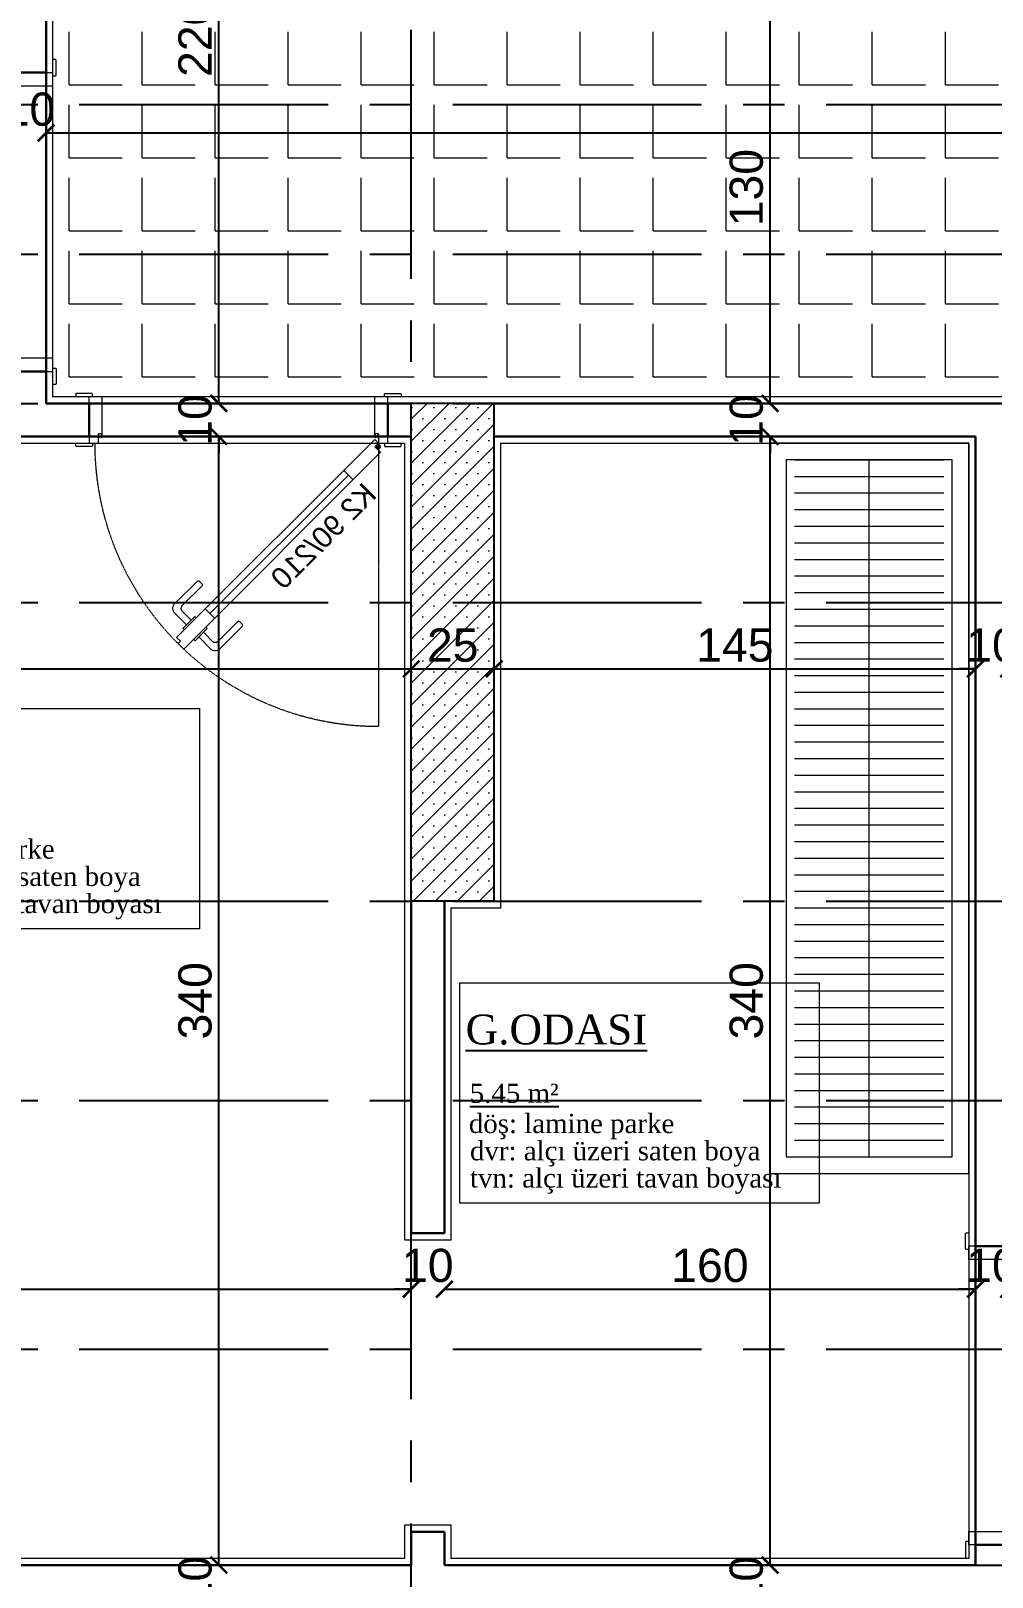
# Model space of a CAD drawing. Header units: millimetres. Extents: x 2778 to 13672, y 1832 to 5175.
# Drawn here: x 9066.6 to 9356.2, y 3661.6 to 4127.4 of the extents above; entities that cross this region are included whole.
import ezdxf

# ---------------------------------------------------------------- set-up
doc = ezdxf.new("R2010")
doc.units = ezdxf.units.MM
for name, pattern in [('CENTER2', [112.5, 75, -12.5, 12.5, -12.5]), ('DASHDOT2', [12.7, 6.35, -3.175, 0, -3.175]), ('DOTX2', [0.5, 0, -0.5])]:
    doc.linetypes.add(name, pattern=pattern)
for name, color, linetype in [('7-DCR-FRN', 8, 'Continuous'), ('Panel', 7, 'Continuous'), ('Yazi', 7, 'Continuous')]:
    doc.layers.add(name, color=color, linetype=linetype)
for name, color, linetype, lineweight in [('aks', 251, 'DASHDOT2', 35), ('duvar', 232, 'Continuous', 30), ('ince', 37, 'Continuous', 0), ('iz', 1, 'DOTX2', 20), ('kapı', 3, 'Continuous', 18), ('sıva iç', 21, 'Continuous', 0), ('yazı', 11, 'Continuous', 20), ('z - tarama', 251, 'Continuous', 18), ('ölçü dış', 192, 'Continuous', 20), ('ÖLÇÜ İÇ', 7, 'Continuous', 9)]:
    doc.layers.add(name, color=color, linetype=linetype, lineweight=lineweight)
doc.styles.get("Standard").update_dxf_attribs({"font": 'arial.ttf'})
doc.styles.add('Times roman', font='times.ttf')
doc.dimstyles.new('zulay iç ölçü', dxfattribs={"dimtxt": 10, "dimasz": 5, "dimexe": 0.18, "dimexo": 0, "dimgap": 2, "dimtad": 3, "dimdec": 0, "dimzin": 0, "dimdsep": 46, "dimtxsty": 'Standard', "dimblk": 'ARCHTICK', "dimcen": 0.09, "dimse1": 1, "dimse2": 1, "dimadec": 0, "dimazin": 0, "dimtfac": 1, "dimtdec": 0, "dimtix": 1, "dimtofl": 0, "dimtmove": 0, "dimatfit": 3, "dimldrblk": 'ARCHTICK', "dimfxl": 1, "dimtolj": 1, "dimtzin": 0, "dimarcsym": 0})

# ---------------------------------------------------------------- blocks, each defined once
blk = doc.blocks.new('IDE242Entity715')
at = {"layer": 'Panel', "linetype": 'Continuous', "lineweight": 5}
h = blk.add_hatch(dxfattribs=at)
h.set_pattern_fill('SACNCR', color=163, scale=50, style=0)
h.set_pattern_definition([(45, (0, 0), (-3.314563, 3.314563), []), (45, (3.3146, 0), (-3.314563, 3.314563), [0, -4.6875])])
h.paths.add_polyline_path([(525, 1375), (525, 1525), (550, 1525), (550, 1375)])
blk = doc.blocks.new('IDE242Entity716')
at = {"layer": 'Panel', "color": 164, "linetype": 'Continuous', "lineweight": -3}
blk.add_lwpolyline([(550, 1375), (525, 1375)], dxfattribs=at)
blk = doc.blocks.new('IDE242Entity717')
at = {"layer": 'Panel', "color": 164, "linetype": 'Continuous', "lineweight": -3}
blk.add_lwpolyline([(550, 1375), (550, 1525)], dxfattribs=at)
blk = doc.blocks.new('IDE242Entity718')
at = {"layer": 'Panel', "color": 164, "linetype": 'Continuous', "lineweight": -3}
blk.add_lwpolyline([(550, 1525), (525, 1525)], dxfattribs=at)
blk = doc.blocks.new('IDE242Entity719')
at = {"layer": 'Panel', "color": 164, "linetype": 'Continuous', "lineweight": -3}
blk.add_lwpolyline([(525, 1375), (525, 1525)], dxfattribs=at)
blk = doc.blocks.new('sadsfsfsf')
at = {"layer": 'ince'}
for p, q in [((0.7, 0), (-0.7, 0)), ((0, 0.7), (0, -0.7))]:
    blk.add_line(p, q, dxfattribs=at)
for radius in [0.6, 0.45]:
    blk.add_circle((0, 0), radius, dxfattribs=at)
blk = doc.blocks.new('eddeded')
at = {"layer": 'duvar'}
for p, q in [((-48.21, 54.38), (-38.21, 54.38)), ((-48.21, -35.62), (-38.21, -35.62))]:
    blk.add_line(p, q, dxfattribs=at)
at = {"layer": 'ince'}
blk.add_line((-26.6, -23.78), (15.13, 17.96), dxfattribs=at)
for points in [[(-50.21, 53.38), (-50.96, 53.38, -0.414214), (-51.21, 53.63), (-51.21, 58.13, -0.414214), (-50.96, 58.38), (-50.21, 58.38)], [(-36.21, 53.38), (-35.46, 53.38, 0.414214), (-35.21, 53.63), (-35.21, 58.13, 0.414214), (-35.46, 58.38), (-36.21, 58.38)], [(-50.21, -34.62), (-50.96, -34.62, 0.414214), (-51.21, -34.87), (-51.21, -39.37, 0.414214), (-50.96, -39.62), (-50.21, -39.62)], [(-36.21, -34.62), (-35.46, -34.62, -0.414214), (-35.21, -34.87), (-35.21, -39.37, -0.414214), (-35.46, -39.62), (-36.21, -39.62)]]:
    blk.add_lwpolyline(points, format="xyb", dxfattribs=at)
for points in [[(-39.11, 51.33), (-39.11, 50.38), (-37.81, 50.68), (-37.81, 50.81, -0.112206), (-37.91, 50.76), (-38.72, 50.57, -0.482314), (-39.02, 50.82), (-39.02, 51.24, -0.414214), (-38.77, 51.49), (-37.97, 51.49, -0.170049), (-37.81, 51.43), (-37.81, 51.58), (-38.86, 51.58, 0.414214)], [(17.08, 23.59), (18.49, 25), (14.96, 28.54, 0.414214), (12.13, 28.54), (5.41, 21.82, 0.414214), (5.41, 21.11), (6.12, 20.4, 0.414214), (6.83, 20.4), (12.84, 26.41, -0.414214), (14.25, 26.41)], [(20.76, 19.91), (22.17, 21.32), (25.71, 17.79, -0.414214), (25.71, 14.96), (18.99, 8.24, -0.414214), (18.28, 8.24), (17.58, 8.95, -0.414214), (17.58, 9.66), (23.59, 15.67, 0.414214), (23.59, 17.08)], [(-39.11, -31.62), (-39.11, -32.57, 0.414214), (-38.86, -32.82), (-37.81, -32.82), (-37.81, -32.67, -0.170049), (-37.97, -32.73), (-38.77, -32.73, -0.414214), (-39.02, -32.48), (-39.02, -32.06, -0.482314), (-38.72, -31.81), (-37.91, -32, -0.112206), (-37.81, -32.05), (-37.81, -31.92)]]:
    blk.add_lwpolyline(points, format="xyb", close=True, dxfattribs=at)
for points in [[(20.04, 25.7), (19.62, 26.12), (15.96, 22.47), (16.38, 22.04)], [(22.87, 22.87), (23.29, 22.44), (19.64, 18.79), (19.21, 19.21)]]:
    blk.add_lwpolyline(points, dxfattribs=at)
at = {"layer": 'iz', "ltscale": 0.1}
for p, q in [((-48.21, -35.62), (-48.21, 54.38)), ((-38.21, -35.62), (-38.21, 54.38)), ((-36.21, -32.82), (49.19, -32.82))]:
    blk.add_line(p, q, dxfattribs=at)
blk.add_arc((-36.22, -32.83), 85.41, 0.0042, 89.9958, dxfattribs=at)
at = {"layer": 'kapı'}
for p, q in [((13.72, 19.37), (16.54, 16.54)), ((-28.02, -22.36), (-25.19, -25.19))]:
    blk.add_line(p, q, dxfattribs=at)
for points in [[(-36.21, 54.38), (-36.21, 51.58), (-38.86, 51.58, 0.414214), (-39.11, 51.33), (-39.11, 50.38), (-50.21, 50.38), (-50.21, 54.38)], [(-50.21, -35.62), (-50.21, -31.62), (-39.11, -31.62), (-39.11, -32.57, 0.414214), (-38.86, -32.82), (-36.21, -32.82), (-36.21, -35.62), (-36.21, -35.62)]]:
    blk.add_lwpolyline(points, format="xyb", dxfattribs=at)
blk.add_lwpolyline([(-36.21, -32.82), (-35.15, -31.76), (-33.46, -33.46), (25.87, 25.87), (24.17, 27.57), (23.47, 26.86), (22.33, 27.99), (-37.35, -31.69), (-36.21, -32.82)], dxfattribs=at)
at = {"layer": 'sıva iç'}
for p, q in [((-48.21, 54.38), (-50.21, 54.38)), ((-38.21, 54.38), (-36.21, 54.38)), ((-48.21, -35.62), (-50.21, -35.62)), ((-36.21, -35.62), (-38.21, -35.62))]:
    blk.add_line(p, q, dxfattribs=at)
at = {"layer": 'ölçü dış'}
blk.add_line((-38.21, -35.62), (-48.21, -35.62), dxfattribs=at)
at = {"layer": 'ince', "rotation": 90}
blk.add_blockref('sadsfsfsf', (-35.15, -32.82), dxfattribs=at)
at = {"layer": 'yazı'}
blk.add_text('K2 90/210', height=6.328, rotation=45, dxfattribs=at).set_placement((-20.24, -32.71))
blk = doc.blocks.new('*U44')
at = {"layer": '7-DCR-FRN', "lineweight": 9}
blk.add_line((215, 30), (5, 30), dxfattribs=at)
for points in [[(220, 60), (220, 0), (0, 0), (0, 60)], [(215, 55), (215, 5), (5, 5), (5, 55)]]:
    blk.add_lwpolyline(points, close=True, dxfattribs=at)
for points in [[(5, 52.5), (5, 7.5)], [(5, 52.5), (5, 7.5)], [(5, 52.5), (5, 7.5)], [(10, 52.5), (10, 7.5)], [(10, 52.5), (10, 7.5)], [(15, 52.5), (15, 7.5)], [(15, 52.5), (15, 7.5)], [(20, 52.5), (20, 7.5)], [(20, 52.5), (20, 7.5)], [(25, 52.5), (25, 7.5)], [(25, 52.5), (25, 7.5)], [(30, 52.5), (30, 7.5)], [(30, 52.5), (30, 7.5)], [(35, 52.5), (35, 7.5)], [(35, 52.5), (35, 7.5)], [(40, 52.5), (40, 7.5)], [(40, 52.5), (40, 7.5)], [(45, 52.5), (45, 7.5)], [(45, 52.5), (45, 7.5)], [(50, 52.5), (50, 7.5)], [(50, 52.5), (50, 7.5)], [(55, 52.5), (55, 7.5)], [(60, 52.5), (60, 7.5)], [(65, 52.5), (65, 7.5)], [(70, 52.5), (70, 7.5)], [(75, 52.5), (75, 7.5)], [(80, 52.5), (80, 7.5)], [(85, 52.5), (85, 7.5)], [(90, 52.5), (90, 7.5)], [(95, 52.5), (95, 7.5)], [(100, 52.5), (100, 7.5)], [(105, 52.5), (105, 7.5)], [(110, 52.5), (110, 7.5)], [(115, 52.5), (115, 7.5)], [(120, 52.5), (120, 7.5)], [(125, 52.5), (125, 7.5)], [(130, 52.5), (130, 7.5)], [(135, 52.5), (135, 7.5)], [(140, 52.5), (140, 7.5)], [(145, 52.5), (145, 7.5)], [(150, 52.5), (150, 7.5)], [(155, 52.5), (155, 7.5)], [(160, 52.5), (160, 7.5)], [(165, 52.5), (165, 7.5)], [(170, 52.5), (170, 7.5)], [(175, 52.5), (175, 7.5)], [(180, 52.5), (180, 7.5)], [(185, 52.5), (185, 7.5)], [(190, 52.5), (190, 7.5)], [(195, 52.5), (195, 7.5)], [(200, 52.5), (200, 7.5)], [(205, 52.5), (205, 7.5)], [(210, 52.5), (210, 7.5)], [(215, 52.5), (215, 7.5)], [(220, 52.5), (220, 7.5)]]:
    blk.add_lwpolyline(points, dxfattribs=at)
blk = doc.blocks.new('_ArchTick')
at = {"color": 0, "linetype": 'ByBlock', "const_width": 0.15}
blk.add_lwpolyline([(-0.5, -0.5), (0.5, 0.5)], dxfattribs=at)
blk = doc.blocks.new('*D2937')
at = {"layer": 'Defpoints', "color": 0, "transparency": 16777216}
for p in [(9289.28, 3665.23), (9289.28, 3665.23), (9289.28, 3655.23)]:
    blk.add_point(p, dxfattribs=at)
at = {"layer": 'ÖLÇÜ İÇ', "color": 0, "lineweight": -2, "transparency": 16777216}
for p, q in [((9289.28, 3665.23), (9289.28, 3670.23)), ((9289.28, 3655.23), (9289.28, 3650.23))]:
    blk.add_line(p, q, dxfattribs=at)
at = {"layer": 'ÖLÇÜ İÇ', "color": 0, "lineweight": -2, "transparency": 16777216, "xscale": 5, "yscale": 5, "zscale": 5}
for p, rotation in [((9289.28, 3665.23), 270), ((9289.28, 3655.23), 90)]:
    blk.add_blockref('_ArchTick', p, dxfattribs=dict(at, rotation=rotation))
at = {"layer": 'ÖLÇÜ İÇ', "color": 0, "transparency": 16777216, "insert": (9282.17, 3660.23), "char_height": 10, "attachment_point": 5, "rotation": 90}
blk.add_mtext('\\A1;10', dxfattribs=at)
blk = doc.blocks.new('*D2938')
at = {"layer": 'Defpoints', "color": 0, "transparency": 16777216}
for p in [(9289.28, 4005.23), (9289.28, 4005.23), (9289.28, 3665.23)]:
    blk.add_point(p, dxfattribs=at)
at = {"layer": 'ÖLÇÜ İÇ', "color": 0, "lineweight": -2, "transparency": 16777216}
blk.add_line((9289.28, 3665.23), (9289.28, 4005.23), dxfattribs=at)
at = {"layer": 'ÖLÇÜ İÇ', "color": 0, "lineweight": -2, "transparency": 16777216, "xscale": 5, "yscale": 5, "zscale": 5}
for p, rotation in [((9289.28, 4005.23), 90), ((9289.28, 3665.23), 270)]:
    blk.add_blockref('_ArchTick', p, dxfattribs=dict(at, rotation=rotation))
at = {"layer": 'ÖLÇÜ İÇ', "color": 0, "transparency": 16777216, "insert": (9282.17, 3835.23), "char_height": 10, "attachment_point": 5, "rotation": 90}
blk.add_mtext('\\A1;340', dxfattribs=at)
blk = doc.blocks.new('*D2939')
at = {"layer": 'Defpoints', "color": 0, "transparency": 16777216}
for p in [(9289.28, 4015.23), (9289.28, 4015.23), (9289.28, 4005.23)]:
    blk.add_point(p, dxfattribs=at)
at = {"layer": 'ÖLÇÜ İÇ', "color": 0, "lineweight": -2, "transparency": 16777216}
for p, q in [((9289.28, 4015.23), (9289.28, 4020.23)), ((9289.28, 4005.23), (9289.28, 4000.23))]:
    blk.add_line(p, q, dxfattribs=at)
at = {"layer": 'ÖLÇÜ İÇ', "color": 0, "lineweight": -2, "transparency": 16777216, "xscale": 5, "yscale": 5, "zscale": 5}
for p, rotation in [((9289.28, 4015.23), 270), ((9289.28, 4005.23), 90)]:
    blk.add_blockref('_ArchTick', p, dxfattribs=dict(at, rotation=rotation))
at = {"layer": 'ÖLÇÜ İÇ', "color": 0, "transparency": 16777216, "insert": (9282.17, 4010.23), "char_height": 10, "attachment_point": 5, "rotation": 90}
blk.add_mtext('\\A1;10', dxfattribs=at)
blk = doc.blocks.new('*D2940')
at = {"layer": 'Defpoints', "color": 0, "transparency": 16777216}
for p in [(9289.28, 4145.23), (9289.28, 4145.23), (9289.28, 4015.23)]:
    blk.add_point(p, dxfattribs=at)
at = {"layer": 'ÖLÇÜ İÇ', "color": 0, "lineweight": -2, "transparency": 16777216}
blk.add_line((9289.28, 4015.23), (9289.28, 4145.23), dxfattribs=at)
at = {"layer": 'ÖLÇÜ İÇ', "color": 0, "lineweight": -2, "transparency": 16777216, "xscale": 5, "yscale": 5, "zscale": 5}
for p, rotation in [((9289.28, 4145.23), 90), ((9289.28, 4015.23), 270)]:
    blk.add_blockref('_ArchTick', p, dxfattribs=dict(at, rotation=rotation))
at = {"layer": 'ÖLÇÜ İÇ', "color": 0, "transparency": 16777216, "insert": (9282.17, 4080.23), "char_height": 10, "attachment_point": 5, "rotation": 90}
blk.add_mtext('\\A1;130', dxfattribs=at)
blk = doc.blocks.new('*D2946')
at = {"layer": 'Defpoints', "color": 0, "transparency": 16777216}
for p in [(9123.2, 3665.23), (9123.79, 3665.23), (9123.79, 3655.23)]:
    blk.add_point(p, dxfattribs=at)
at = {"layer": 'ÖLÇÜ İÇ', "color": 0, "lineweight": -2, "transparency": 16777216}
for p, q in [((9123.2, 3665.23), (9123.2, 3670.23)), ((9123.2, 3655.23), (9123.2, 3650.23))]:
    blk.add_line(p, q, dxfattribs=at)
at = {"layer": 'ÖLÇÜ İÇ', "color": 0, "lineweight": -2, "transparency": 16777216, "xscale": 5, "yscale": 5, "zscale": 5}
for p, rotation in [((9123.2, 3665.23), 270), ((9123.2, 3655.23), 90)]:
    blk.add_blockref('_ArchTick', p, dxfattribs=dict(at, rotation=rotation))
at = {"layer": 'ÖLÇÜ İÇ', "color": 0, "transparency": 16777216, "insert": (9116.09, 3660.23), "char_height": 10, "attachment_point": 5, "rotation": 90}
blk.add_mtext('\\A1;10', dxfattribs=at)
blk = doc.blocks.new('*D2947')
at = {"layer": 'Defpoints', "color": 0, "transparency": 16777216}
for p in [(9123.2, 4005.23), (9123.2, 4005.23), (9123.79, 3665.23)]:
    blk.add_point(p, dxfattribs=at)
at = {"layer": 'ÖLÇÜ İÇ', "color": 0, "lineweight": -2, "transparency": 16777216}
blk.add_line((9123.2, 3665.23), (9123.2, 4005.23), dxfattribs=at)
at = {"layer": 'ÖLÇÜ İÇ', "color": 0, "lineweight": -2, "transparency": 16777216, "xscale": 5, "yscale": 5, "zscale": 5}
for p, rotation in [((9123.2, 4005.23), 90), ((9123.2, 3665.23), 270)]:
    blk.add_blockref('_ArchTick', p, dxfattribs=dict(at, rotation=rotation))
at = {"layer": 'ÖLÇÜ İÇ', "color": 0, "transparency": 16777216, "insert": (9116.09, 3835.23), "char_height": 10, "attachment_point": 5, "rotation": 90}
blk.add_mtext('\\A1;340', dxfattribs=at)
blk = doc.blocks.new('*D2948')
at = {"layer": 'Defpoints', "color": 0, "transparency": 16777216}
for p in [(9123.2, 4015.23), (9123.2, 4015.23), (9123.2, 4005.23)]:
    blk.add_point(p, dxfattribs=at)
at = {"layer": 'ÖLÇÜ İÇ', "color": 0, "lineweight": -2, "transparency": 16777216}
for p, q in [((9123.2, 4015.23), (9123.2, 4020.23)), ((9123.2, 4005.23), (9123.2, 4000.23))]:
    blk.add_line(p, q, dxfattribs=at)
at = {"layer": 'ÖLÇÜ İÇ', "color": 0, "lineweight": -2, "transparency": 16777216, "xscale": 5, "yscale": 5, "zscale": 5}
for p, rotation in [((9123.2, 4015.23), 270), ((9123.2, 4005.23), 90)]:
    blk.add_blockref('_ArchTick', p, dxfattribs=dict(at, rotation=rotation))
at = {"layer": 'ÖLÇÜ İÇ', "color": 0, "transparency": 16777216, "insert": (9116.09, 4010.23), "char_height": 10, "attachment_point": 5, "rotation": 90}
blk.add_mtext('\\A1;10', dxfattribs=at)
blk = doc.blocks.new('*D2949')
at = {"layer": 'Defpoints', "color": 0, "transparency": 16777216}
for p in [(9123.2, 4235.23), (9123.2, 4235.23), (9123.2, 4015.23)]:
    blk.add_point(p, dxfattribs=at)
at = {"layer": 'ÖLÇÜ İÇ', "color": 0, "lineweight": -2, "transparency": 16777216}
blk.add_line((9123.2, 4015.23), (9123.2, 4235.23), dxfattribs=at)
at = {"layer": 'ÖLÇÜ İÇ', "color": 0, "lineweight": -2, "transparency": 16777216, "xscale": 5, "yscale": 5, "zscale": 5}
for p, rotation in [((9123.2, 4235.23), 90), ((9123.2, 4015.23), 270)]:
    blk.add_blockref('_ArchTick', p, dxfattribs=dict(at, rotation=rotation))
at = {"layer": 'ÖLÇÜ İÇ', "color": 0, "transparency": 16777216, "insert": (9116.09, 4125.23), "char_height": 10, "attachment_point": 5, "rotation": 90}
blk.add_mtext('\\A1;220', dxfattribs=at)
blk = doc.blocks.new('*D2961')
at = {"layer": 'Defpoints', "color": 0, "transparency": 16777216}
for p in [(9181.17, 3765.23), (8676.17, 3748.33), (9181.17, 3748.33)]:
    blk.add_point(p, dxfattribs=at)
at = {"layer": 'ÖLÇÜ İÇ', "color": 0, "lineweight": -2, "transparency": 16777216}
blk.add_line((8676.17, 3748.33), (9181.17, 3748.33), dxfattribs=at)
at = {"layer": 'ÖLÇÜ İÇ', "color": 0, "lineweight": -2, "transparency": 16777216, "xscale": 5, "yscale": 5, "zscale": 5, "rotation": 180}
blk.add_blockref('_ArchTick', (8676.17, 3748.33), dxfattribs=at)
at = {"layer": 'ÖLÇÜ İÇ', "color": 0, "lineweight": -2, "transparency": 16777216, "xscale": 5, "yscale": 5, "zscale": 5}
blk.add_blockref('_ArchTick', (9181.17, 3748.33), dxfattribs=at)
at = {"layer": 'ÖLÇÜ İÇ', "color": 0, "transparency": 16777216, "insert": (8928.67, 3755.44), "char_height": 10, "attachment_point": 5}
blk.add_mtext('\\A1;505', dxfattribs=at)
blk = doc.blocks.new('*D2962')
at = {"layer": 'Defpoints', "color": 0, "transparency": 16777216}
for p in [(9181.17, 3765.23), (9191.17, 3765.23), (9191.17, 3748.33)]:
    blk.add_point(p, dxfattribs=at)
at = {"layer": 'ÖLÇÜ İÇ', "color": 0, "lineweight": -2, "transparency": 16777216}
for p, q in [((9181.17, 3748.33), (9176.17, 3748.33)), ((9191.17, 3748.33), (9196.17, 3748.33))]:
    blk.add_line(p, q, dxfattribs=at)
at = {"layer": 'ÖLÇÜ İÇ', "color": 0, "lineweight": -2, "transparency": 16777216, "xscale": 5, "yscale": 5, "zscale": 5}
blk.add_blockref('_ArchTick', (9181.17, 3748.33), dxfattribs=at)
at = {"layer": 'ÖLÇÜ İÇ', "color": 0, "lineweight": -2, "transparency": 16777216, "xscale": 5, "yscale": 5, "zscale": 5, "rotation": 180}
blk.add_blockref('_ArchTick', (9191.17, 3748.33), dxfattribs=at)
at = {"layer": 'ÖLÇÜ İÇ', "color": 0, "transparency": 16777216, "insert": (9186.17, 3755.44), "char_height": 10, "attachment_point": 5}
blk.add_mtext('\\A1;10', dxfattribs=at)
blk = doc.blocks.new('*D2963')
at = {"layer": 'Defpoints', "color": 0, "transparency": 16777216}
for p in [(9191.17, 3765.23), (9351.17, 3748.33), (9351.17, 3748.33)]:
    blk.add_point(p, dxfattribs=at)
at = {"layer": 'ÖLÇÜ İÇ', "color": 0, "lineweight": -2, "transparency": 16777216}
blk.add_line((9191.17, 3748.33), (9351.17, 3748.33), dxfattribs=at)
at = {"layer": 'ÖLÇÜ İÇ', "color": 0, "lineweight": -2, "transparency": 16777216, "xscale": 5, "yscale": 5, "zscale": 5, "rotation": 180}
blk.add_blockref('_ArchTick', (9191.17, 3748.33), dxfattribs=at)
at = {"layer": 'ÖLÇÜ İÇ', "color": 0, "lineweight": -2, "transparency": 16777216, "xscale": 5, "yscale": 5, "zscale": 5}
blk.add_blockref('_ArchTick', (9351.17, 3748.33), dxfattribs=at)
at = {"layer": 'ÖLÇÜ İÇ', "color": 0, "transparency": 16777216, "insert": (9271.17, 3755.44), "char_height": 10, "attachment_point": 5}
blk.add_mtext('\\A1;160', dxfattribs=at)
blk = doc.blocks.new('*D2964')
at = {"layer": 'Defpoints', "color": 0, "transparency": 16777216}
for p in [(9351.17, 3748.33), (9361.17, 3748.33), (9361.17, 3748.33)]:
    blk.add_point(p, dxfattribs=at)
at = {"layer": 'ÖLÇÜ İÇ', "color": 0, "lineweight": -2, "transparency": 16777216}
for p, q in [((9351.17, 3748.33), (9346.17, 3748.33)), ((9361.17, 3748.33), (9366.17, 3748.33))]:
    blk.add_line(p, q, dxfattribs=at)
at = {"layer": 'ÖLÇÜ İÇ', "color": 0, "lineweight": -2, "transparency": 16777216, "xscale": 5, "yscale": 5, "zscale": 5}
blk.add_blockref('_ArchTick', (9351.17, 3748.33), dxfattribs=at)
at = {"layer": 'ÖLÇÜ İÇ', "color": 0, "lineweight": -2, "transparency": 16777216, "xscale": 5, "yscale": 5, "zscale": 5, "rotation": 180}
blk.add_blockref('_ArchTick', (9361.17, 3748.33), dxfattribs=at)
at = {"layer": 'ÖLÇÜ İÇ', "color": 0, "transparency": 16777216, "insert": (9356.17, 3755.44), "char_height": 10, "attachment_point": 5}
blk.add_mtext('\\A1;10', dxfattribs=at)
blk = doc.blocks.new('*D2977')
at = {"layer": 'Defpoints', "color": 0, "transparency": 16777216}
for p in [(8676.17, 3935.23), (9181.17, 3935.23), (9181.17, 3935.23)]:
    blk.add_point(p, dxfattribs=at)
at = {"layer": 'ÖLÇÜ İÇ', "color": 0, "lineweight": -2, "transparency": 16777216}
blk.add_line((8676.17, 3935.23), (9181.17, 3935.23), dxfattribs=at)
at = {"layer": 'ÖLÇÜ İÇ', "color": 0, "lineweight": -2, "transparency": 16777216, "xscale": 5, "yscale": 5, "zscale": 5, "rotation": 180}
blk.add_blockref('_ArchTick', (8676.17, 3935.23), dxfattribs=at)
at = {"layer": 'ÖLÇÜ İÇ', "color": 0, "lineweight": -2, "transparency": 16777216, "xscale": 5, "yscale": 5, "zscale": 5}
blk.add_blockref('_ArchTick', (9181.17, 3935.23), dxfattribs=at)
at = {"layer": 'ÖLÇÜ İÇ', "color": 0, "transparency": 16777216, "insert": (8928.67, 3942.34), "char_height": 10, "attachment_point": 5}
blk.add_mtext('\\A1;505', dxfattribs=at)
blk = doc.blocks.new('*D2978')
at = {"layer": 'Defpoints', "color": 0, "transparency": 16777216}
for p in [(9181.17, 3935.23), (9206.17, 3935.23), (9206.17, 3935.23)]:
    blk.add_point(p, dxfattribs=at)
at = {"layer": 'ÖLÇÜ İÇ', "color": 0, "lineweight": -2, "transparency": 16777216}
blk.add_line((9181.17, 3935.23), (9206.17, 3935.23), dxfattribs=at)
at = {"layer": 'ÖLÇÜ İÇ', "color": 0, "lineweight": -2, "transparency": 16777216, "xscale": 5, "yscale": 5, "zscale": 5, "rotation": 180}
blk.add_blockref('_ArchTick', (9181.17, 3935.23), dxfattribs=at)
at = {"layer": 'ÖLÇÜ İÇ', "color": 0, "lineweight": -2, "transparency": 16777216, "xscale": 5, "yscale": 5, "zscale": 5}
blk.add_blockref('_ArchTick', (9206.17, 3935.23), dxfattribs=at)
at = {"layer": 'ÖLÇÜ İÇ', "color": 0, "transparency": 16777216, "insert": (9193.67, 3942.34), "char_height": 10, "attachment_point": 5}
blk.add_mtext('\\A1;25', dxfattribs=at)
blk = doc.blocks.new('*D2979')
at = {"layer": 'Defpoints', "color": 0, "transparency": 16777216}
for p in [(9206.17, 3935.23), (9351.17, 3935.23), (9351.17, 3935.23)]:
    blk.add_point(p, dxfattribs=at)
at = {"layer": 'ÖLÇÜ İÇ', "color": 0, "lineweight": -2, "transparency": 16777216}
blk.add_line((9206.17, 3935.23), (9351.17, 3935.23), dxfattribs=at)
at = {"layer": 'ÖLÇÜ İÇ', "color": 0, "lineweight": -2, "transparency": 16777216, "xscale": 5, "yscale": 5, "zscale": 5, "rotation": 180}
blk.add_blockref('_ArchTick', (9206.17, 3935.23), dxfattribs=at)
at = {"layer": 'ÖLÇÜ İÇ', "color": 0, "lineweight": -2, "transparency": 16777216, "xscale": 5, "yscale": 5, "zscale": 5}
blk.add_blockref('_ArchTick', (9351.17, 3935.23), dxfattribs=at)
at = {"layer": 'ÖLÇÜ İÇ', "color": 0, "transparency": 16777216, "insert": (9278.67, 3942.34), "char_height": 10, "attachment_point": 5}
blk.add_mtext('\\A1;145', dxfattribs=at)
blk = doc.blocks.new('*D2980')
at = {"layer": 'Defpoints', "color": 0, "transparency": 16777216}
for p in [(9351.17, 3935.23), (9361.17, 3935.23), (9361.17, 3935.23)]:
    blk.add_point(p, dxfattribs=at)
at = {"layer": 'ÖLÇÜ İÇ', "color": 0, "lineweight": -2, "transparency": 16777216}
for p, q in [((9351.17, 3935.23), (9346.17, 3935.23)), ((9361.17, 3935.23), (9366.17, 3935.23))]:
    blk.add_line(p, q, dxfattribs=at)
at = {"layer": 'ÖLÇÜ İÇ', "color": 0, "lineweight": -2, "transparency": 16777216, "xscale": 5, "yscale": 5, "zscale": 5}
blk.add_blockref('_ArchTick', (9351.17, 3935.23), dxfattribs=at)
at = {"layer": 'ÖLÇÜ İÇ', "color": 0, "lineweight": -2, "transparency": 16777216, "xscale": 5, "yscale": 5, "zscale": 5, "rotation": 180}
blk.add_blockref('_ArchTick', (9361.17, 3935.23), dxfattribs=at)
at = {"layer": 'ÖLÇÜ İÇ', "color": 0, "transparency": 16777216, "insert": (9356.17, 3942.34), "char_height": 10, "attachment_point": 5}
blk.add_mtext('\\A1;10', dxfattribs=at)
blk = doc.blocks.new('*D2991')
at = {"layer": 'Defpoints', "color": 0, "transparency": 16777216}
for p in [(9061.17, 4096.71), (9071.17, 4096.71), (9071.17, 4096.71)]:
    blk.add_point(p, dxfattribs=at)
at = {"layer": 'ÖLÇÜ İÇ', "color": 0, "lineweight": -2, "transparency": 16777216}
for p, q in [((9061.17, 4096.71), (9056.17, 4096.71)), ((9071.17, 4096.71), (9076.17, 4096.71))]:
    blk.add_line(p, q, dxfattribs=at)
at = {"layer": 'ÖLÇÜ İÇ', "color": 0, "lineweight": -2, "transparency": 16777216, "xscale": 5, "yscale": 5, "zscale": 5}
blk.add_blockref('_ArchTick', (9061.17, 4096.71), dxfattribs=at)
at = {"layer": 'ÖLÇÜ İÇ', "color": 0, "lineweight": -2, "transparency": 16777216, "xscale": 5, "yscale": 5, "zscale": 5, "rotation": 180}
blk.add_blockref('_ArchTick', (9071.17, 4096.71), dxfattribs=at)
at = {"layer": 'ÖLÇÜ İÇ', "color": 0, "transparency": 16777216, "insert": (9066.17, 4103.81), "char_height": 10, "attachment_point": 5}
blk.add_mtext('\\A1;10', dxfattribs=at)
blk = doc.blocks.new('*D2992')
at = {"layer": 'Defpoints', "color": 0, "transparency": 16777216}
for p in [(9071.17, 4096.71), (10096.17, 4096.71), (10096.17, 4096.71)]:
    blk.add_point(p, dxfattribs=at)
at = {"layer": 'ÖLÇÜ İÇ', "color": 0, "lineweight": -2, "transparency": 16777216}
blk.add_line((9071.17, 4096.71), (10096.17, 4096.71), dxfattribs=at)
at = {"layer": 'ÖLÇÜ İÇ', "color": 0, "lineweight": -2, "transparency": 16777216, "xscale": 5, "yscale": 5, "zscale": 5, "rotation": 180}
blk.add_blockref('_ArchTick', (9071.17, 4096.71), dxfattribs=at)
at = {"layer": 'ÖLÇÜ İÇ', "color": 0, "lineweight": -2, "transparency": 16777216, "xscale": 5, "yscale": 5, "zscale": 5}
blk.add_blockref('_ArchTick', (10096.17, 4096.71), dxfattribs=at)
at = {"layer": 'ÖLÇÜ İÇ', "color": 0, "transparency": 16777216, "insert": (9583.67, 4103.81), "char_height": 10, "attachment_point": 5}
blk.add_mtext('\\A1;1025', dxfattribs=at)

msp = doc.modelspace()

# ---------------------------------------------------------------- hatches: boundary and pattern name
at = {"layer": 'z - tarama', "true_color": 0xffffff}
h = msp.add_hatch(dxfattribs=at)
h.set_pattern_fill('ANGLE', scale=80, style=0)
h.set_pattern_definition([(0, (-1051519.92, 409725.164), (0, 22), [16, -6]), (90, (-1051519.92, 409725.164), (-22, 1e-15), [16, -6])])
h.paths.add_polyline_path([(9181.17, 4105.23), (9073.17, 4105.23), (9073.17, 4113.87), (9074.17, 4113.87), (9074.17, 4118.87), (9073.17, 4118.87), (9073.17, 4233.23), (9095.51, 4233.23), (9095.51, 4232.23), (9100.51, 4232.23), (9100.51, 4233.23), (9103.51, 4233.23), (9181.17, 4233.23)])
h.paths.add_polyline_path([(9181.17, 4060.23), (9073.17, 4060.23), (9073.17, 4105.23), (9181.17, 4105.23)])
h.paths.add_polyline_path([(9181.17, 4017.23), (9178.11, 4017.23), (9178.11, 4018.23), (9173.11, 4018.23), (9173.11, 4017.23), (9170.11, 4017.23), (9085.11, 4017.23), (9085.11, 4018.23), (9080.11, 4018.23), (9080.11, 4017.23), (9073.17, 4017.23), (9073.17, 4020.87), (9074.17, 4020.87), (9074.17, 4025.87), (9073.17, 4025.87), (9073.17, 4028.87), (9073.17, 4060.23), (9181.17, 4060.23)])
h.paths.add_polyline_path([(9506.17, 4017.23), (9468.59, 4017.23), (9468.59, 4018.23), (9463.59, 4018.23), (9463.59, 4017.23), (9460.59, 4017.23), (9375.59, 4017.23), (9375.59, 4018.23), (9370.59, 4018.23), (9370.59, 4017.23), (9181.17, 4017.23), (9181.17, 4060.23), (9506.17, 4060.23)])
h.paths.add_polyline_path([(9506.17, 4060.23), (9181.17, 4060.23), (9181.17, 4105.23), (9506.17, 4105.23)])
h.paths.add_polyline_path([(9506.17, 4105.23), (9181.17, 4105.23), (9181.17, 4235.23), (9196.17, 4235.23), (9196.17, 4145.23), (9506.17, 4145.23)])
h.paths.add_polyline_path([(9193.26, 4232.23), (9188.51, 4232.23), (9188.51, 4232.48, 0.414214), (9188.76, 4232.23), (9193.51, 4232.23), (9193.51, 4232.48, -0.414214)], flags=16)
h.paths.add_polyline_path([(9611.17, 4105.23), (9506.17, 4105.23), (9506.17, 4143.23), (9543.06, 4143.23), (9543.06, 4142.23), (9548.06, 4142.23), (9548.06, 4143.23), (9551.06, 4143.23), (9611.17, 4143.23)])
h.paths.add_polyline_path([(9611.17, 4060.23), (9506.17, 4060.23), (9506.17, 4105.23), (9611.17, 4105.23)])
h.paths.add_polyline_path([(9611.17, 4017.23), (9506.17, 4017.23), (9506.17, 4060.23), (9611.17, 4060.23)])
h.paths.add_polyline_path([(9656.17, 4017.23), (9611.17, 4017.23), (9611.17, 4060.23), (9656.17, 4060.23)])
h.paths.add_polyline_path([(9656.17, 4060.23), (9611.17, 4060.23), (9611.17, 4105.23), (9656.17, 4105.23)])
h.paths.add_polyline_path([(9656.17, 4105.23), (9611.17, 4105.23), (9611.17, 4143.23), (9636.06, 4143.23), (9636.06, 4142.23), (9641.06, 4142.23), (9641.06, 4143.23), (9656.17, 4143.23)])
h.paths.add_polyline_path([(10094.17, 4105.23), (9656.17, 4105.23), (9656.17, 4143.23), (9681.71, 4143.23), (9681.71, 4142.23), (9686.71, 4142.23), (9686.71, 4143.23), (9689.71, 4143.23), (9774.71, 4143.23), (9774.71, 4142.23), (9779.71, 4142.23), (9779.71, 4143.23), (10094.17, 4143.23)])
h.paths.add_polyline_path([(9945.31, 4060.23), (9656.17, 4060.23), (9656.17, 4105.23), (10094.17, 4105.23), (10094.17, 4062.23), (10089.17, 4062.23), (10089.17, 4060.23), (10055.07, 4060.23), (10055.07, 4099.49), (9945.31, 4099.49)])
h.paths.add_polyline_path([(9945.31, 4033.82), (10055.07, 4033.82), (10055.07, 4060.23), (10089.17, 4060.23), (10089.17, 4015.23), (9943.17, 4015.23), (9943.17, 4017.23), (9903.17, 4017.23), (9875.15, 4017.23), (9875.15, 4018.23), (9870.15, 4018.23), (9870.15, 4017.23), (9867.15, 4017.23), (9782.15, 4017.23), (9782.15, 4018.23), (9777.15, 4018.23), (9777.15, 4017.23), (9760.23, 4017.23), (9760.23, 4018.23), (9755.23, 4018.23), (9755.23, 4017.23), (9752.23, 4017.23), (9667.23, 4017.23), (9667.23, 4018.23), (9662.23, 4018.23), (9662.23, 4017.23), (9656.17, 4017.23), (9656.17, 4060.23), (9945.31, 4060.23)])
h.paths.add_polyline_path([(10089.17, 3955.23), (9943.17, 3955.23), (9943.17, 4015.23), (10089.17, 4015.23)])
h.paths.add_polyline_path([(10089.17, 3865.23), (9943.17, 3865.23), (9943.17, 3955.23), (10089.17, 3955.23)])
h.paths.add_polyline_path([(10089.17, 3850.23), (9943.17, 3850.23), (9943.17, 3865.23), (10089.17, 3865.23)])
h.paths.add_polyline_path([(10089.17, 3805.23), (9943.17, 3805.23), (9943.17, 3850.23), (10089.17, 3850.23)])
h.paths.add_polyline_path([(10094.17, 3667.23), (9943.17, 3667.23), (9943.17, 3805.23), (10089.17, 3805.23), (10089.17, 3803.23), (10094.17, 3803.23)])

# ---------------------------------------------------------------- linework, layer by layer
at = {"layer": 'aks', "color": 251, "linetype": 'CENTER2', "lineweight": -3}
for points in [[(9181.17, 2140.23), (9181.17, 5100.23)], [(8406.17, 4105.23), (13636.17, 4105.23)], [(8406.17, 4060.23), (13636.17, 4060.23)], [(8406.17, 4015.23), (13636.17, 4015.23)], [(8406.17, 3955.23), (13636.17, 3955.23)], [(8406.17, 3865.23), (13636.17, 3865.23)], [(8406.17, 3805.23), (13636.17, 3805.23)], [(8406.17, 3730.23), (13636.17, 3730.23)], [(8406.17, 3665.23), (13636.17, 3665.23)]]:
    msp.add_lwpolyline(points, dxfattribs=at)
at = {"layer": 'duvar', "lineweight": 30}
for p, q in [((9071.17, 4015.23), (9071.17, 4235.23)), ((9181.17, 4015.23), (9071.17, 4015.23)), ((9506.17, 4015.23), (9206.17, 4015.23)), ((9181.17, 4005.23), (8806.17, 4005.23)), ((9351.17, 4005.23), (9206.17, 4005.23)), ((9351.17, 3665.23), (9351.17, 4005.23)), ((9181.17, 3765.23), (9181.17, 3865.23)), ((9191.17, 3765.23), (9191.17, 3865.23)), ((9181.17, 3765.23), (9191.17, 3765.23)), ((9181.17, 3665.23), (9181.17, 3675.23)), ((9181.17, 3675.23), (9191.17, 3675.23)), ((9191.17, 3665.23), (9191.17, 3675.23)), ((8681.17, 3665.23), (9181.17, 3665.23)), ((9191.17, 3665.23), (9351.17, 3665.23))]:
    msp.add_line(p, q, dxfattribs=at)
at = {"layer": 'sıva iç'}
for points in [[(9073.17, 4233.23), (9194.17, 4233.23), (9194.17, 4143.23), (10094.17, 4143.23), (10094.17, 4062.23), (10089.17, 4062.23), (10089.17, 3803.23), (10094.17, 3803.23), (10094.17, 3667.23), (9903.17, 3667.23), (9903.17, 4017.23), (9073.17, 4017.23)], [(8678.17, 3988.23), (8808.17, 3988.23), (8808.17, 4003.23), (9179.17, 4003.23), (9179.17, 3763.23), (9193.17, 3763.23), (9193.17, 3863.23), (9208.17, 3863.23), (9208.17, 4003.23), (9349.17, 4003.23), (9349.17, 3667.23), (9193.17, 3667.23), (9193.17, 3677.23), (9179.17, 3677.23), (9179.17, 3667.23), (8683.17, 3667.23), (8683.17, 3732.23), (8678.17, 3732.23)]]:
    msp.add_lwpolyline(points, close=True, dxfattribs=at)
at = {"layer": 'yazı'}
for points in [[(9009.15, 3856.9), (9009.15, 3923.33), (9117.38, 3923.33), (9117.38, 3856.9)], [(9195.85, 3774.22), (9195.85, 3840.65), (9304.08, 3840.65), (9304.08, 3774.22)]]:
    msp.add_lwpolyline(points, close=True, dxfattribs=at)

# ---------------------------------------------------------------- block references
at = {"xscale": -1, "rotation": 90}
msp.add_blockref('*U44', (9349.17, 4003.23), dxfattribs=at)
at = {"layer": 'duvar', "lineweight": 30, "xscale": -1}
msp.add_blockref('eddeded', (9022.96, 4060.49), dxfattribs=at)
at = {"layer": 'duvar', "lineweight": 30, "xscale": -1, "rotation": 90}
msp.add_blockref('eddeded', (9138.49, 3967.02), dxfattribs=at)
at = {"layer": 'duvar', "lineweight": 30}
msp.add_blockref('eddeded', (9399.38, 3706.91), dxfattribs=at)
at = {"layer": 'Panel'}
for name in ['IDE242Entity715', 'IDE242Entity718', 'IDE242Entity719', 'IDE242Entity717', 'IDE242Entity716']:
    msp.add_blockref(name, (8656.17, 2490.23), dxfattribs=at)

# ---------------------------------------------------------------- texts
at = {"layer": 'Yazi', "style": 'Times roman'}
for s, height, p in [('%%UG.ODASI', 8.996, (9197.56, 3822.08)), ('%%U5.45 m²', 5.767, (9198.8, 3804.49))]:
    msp.add_text(s, height=height, dxfattribs=at).set_placement(p)
at = {"layer": 'yazı', "style": 'Times roman'}
for s, p in [('döş: lamine parke', (9011.83, 3878.06)), ('dvr: alçı üzeri saten boya', (9012.17, 3869.84)), ('tvn: alçı üzeri tavan boyası', (9012.17, 3861.64)), ('döş: lamine parke', (9198.53, 3795.38)), ('dvr: alçı üzeri saten boya', (9198.87, 3787.16)), ('tvn: alçı üzeri tavan boyası', (9198.87, 3778.96))]:
    msp.add_text(s, height=5.7665, dxfattribs=at).set_placement(p)

# ---------------------------------------------------------------- dimensions: what is measured, and where the dimension line sits
at = {"layer": 'ÖLÇÜ İÇ'}
for base, p1, p2, picture, middle in [((9123.2, 4235.23), (9123.2, 4015.23), (9123.2, 4235.23), '*D2949', (9116.09, 4125.23)), ((9289.28, 4145.23), (9289.28, 4015.23), (9289.28, 4145.23), '*D2940', (9282.17, 4080.23)), ((9123.2, 4015.23), (9123.2, 4005.23), (9123.2, 4015.23), '*D2948', (9116.09, 4010.23)), ((9289.28, 4015.23), (9289.28, 4005.23), (9289.28, 4015.23), '*D2939', (9282.17, 4010.23)), ((9123.2, 4005.23), (9123.79, 3665.23), (9123.2, 4005.23), '*D2947', (9116.09, 3835.23)), ((9289.28, 4005.23), (9289.28, 3665.23), (9289.28, 4005.23), '*D2938', (9282.17, 3835.23))]:
    dim = msp.add_linear_dim(base=base, p1=p1, p2=p2, angle=270, dimstyle='zulay iç ölçü', override={"dimtmove": 1}, dxfattribs=at)
    dim.commit()
    dim.dimension.update_dxf_attribs({"geometry": picture, "text_midpoint": middle})
for base, p1, p2, picture, middle in [((9071.17, 4096.71), (9061.17, 4096.71), (9071.17, 4096.71), '*D2991', (9066.17, 4103.81)), ((10096.17, 4096.71), (9071.17, 4096.71), (10096.17, 4096.71), '*D2992', (9583.67, 4103.81)), ((9181.17, 3935.23), (8676.17, 3935.23), (9181.17, 3935.23), '*D2977', (8928.67, 3942.34)), ((9206.17, 3935.23), (9181.17, 3935.23), (9206.17, 3935.23), '*D2978', (9193.67, 3942.34)), ((9351.17, 3935.23), (9206.17, 3935.23), (9351.17, 3935.23), '*D2979', (9278.67, 3942.34)), ((9361.17, 3935.23), (9351.17, 3935.23), (9361.17, 3935.23), '*D2980', (9356.17, 3942.34)), ((9181.17, 3748.33), (8676.17, 3748.33), (9181.17, 3765.23), '*D2961', (8928.67, 3755.44)), ((9191.17, 3748.33), (9181.17, 3765.23), (9191.17, 3765.23), '*D2962', (9186.17, 3755.44)), ((9351.17, 3748.33), (9191.17, 3765.23), (9351.17, 3748.33), '*D2963', (9271.17, 3755.44)), ((9361.17, 3748.33), (9351.17, 3748.33), (9361.17, 3748.33), '*D2964', (9356.17, 3755.44))]:
    dim = msp.add_linear_dim(base=base, p1=p1, p2=p2, dimstyle='zulay iç ölçü', override={"dimtmove": 1}, dxfattribs=at)
    dim.commit()
    dim.dimension.update_dxf_attribs({"geometry": picture, "text_midpoint": middle})
for base, p1, p2, picture, middle in [((9123.2, 3665.23), (9123.79, 3655.23), (9123.79, 3665.23), '*D2946', (9116.09, 3660.23)), ((9289.28, 3665.23), (9289.28, 3655.23), (9289.28, 3665.23), '*D2937', (9282.17, 3660.23))]:
    dim = msp.add_linear_dim(base=base, p1=p1, p2=p2, angle=270, dimstyle='zulay iç ölçü', dxfattribs=at)
    dim.commit()
    dim.dimension.update_dxf_attribs({"geometry": picture, "text_midpoint": middle})

doc.saveas('drawing.dxf')
